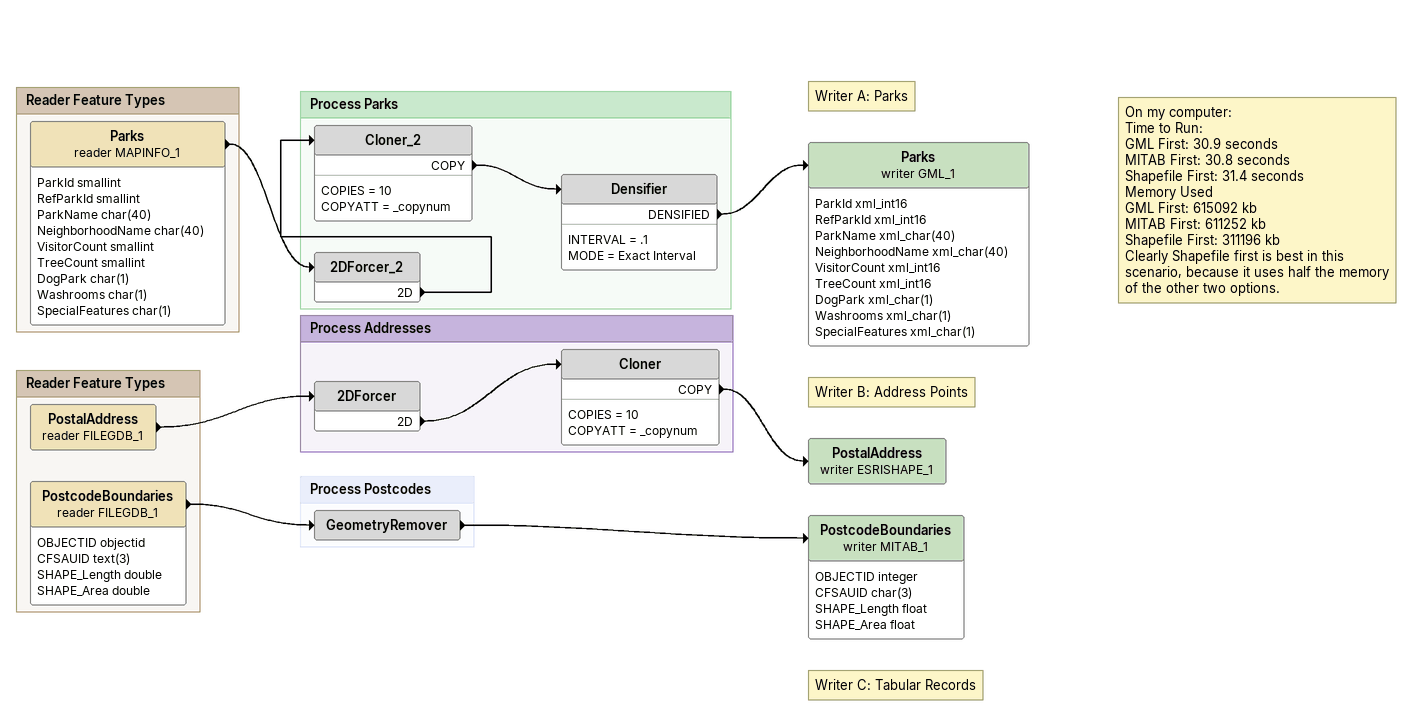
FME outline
Note: Writer A: Parks
Note: On my computer: / Time to Run: / GML First: 30.9 seconds / MITAB First: 30.8 seconds / Shapefile First: 31.4 seconds / Memory Used / GML First: 615092 kb / MITAB First: 611252 kb / Shapefile First: 311196 kb / Clearly Shapefile first is best in this scenario, because it uses half the memory of the other two options.
Parks (writer GML_1)
    attributes: ParkId xml_int16, RefParkId xml_int16, ParkName xml_char(40), NeighborhoodName xml_char(40), VisitorCount xml_int16, TreeCount xml_int16, DogPark xml_char(1), Washrooms xml_char(1), SpecialFeatures xml_char(1)
Note: Writer B: Address Points
PostalAddress (writer ESRISHAPE_1)
Note: Writer C: Tabular Records
PostcodeBoundaries (writer MITAB_1)
    attributes: OBJECTID integer, CFSAUID char(3), SHAPE_Length float, SHAPE_Area float

Bookmark: Reader Feature Types
Parks (reader MAPINFO_1)
    attributes: ParkId smallint, RefParkId smallint, ParkName char(40), NeighborhoodName char(40), VisitorCount smallint, TreeCount smallint, DogPark char(1), Washrooms char(1), SpecialFeatures char(1)
    -> 2DForcer_2

Bookmark: Process Parks
2DForcer_2
    2D -> Cloner_2
Cloner_2
    COPIES = 10
    COPYATT = _copynum
    COPY -> Densifier
Densifier
    INTERVAL = .1
    MODE = Exact Interval
    DENSIFIED -> Parks (writer GML_1)

Bookmark: Reader Feature Types
PostalAddress (reader FILEGDB_1)
    -> 2DForcer
PostcodeBoundaries (reader FILEGDB_1)
    attributes: OBJECTID objectid, CFSAUID text(3), SHAPE_Length double, SHAPE_Area double
    -> GeometryRemover

Bookmark: Process Addresses
2DForcer
    2D -> Cloner
Cloner
    COPIES = 10
    COPYATT = _copynum
    COPY -> PostalAddress (writer ESRISHAPE_1)

Bookmark: Process Postcodes
GeometryRemover
    -> PostcodeBoundaries (writer MITAB_1)
